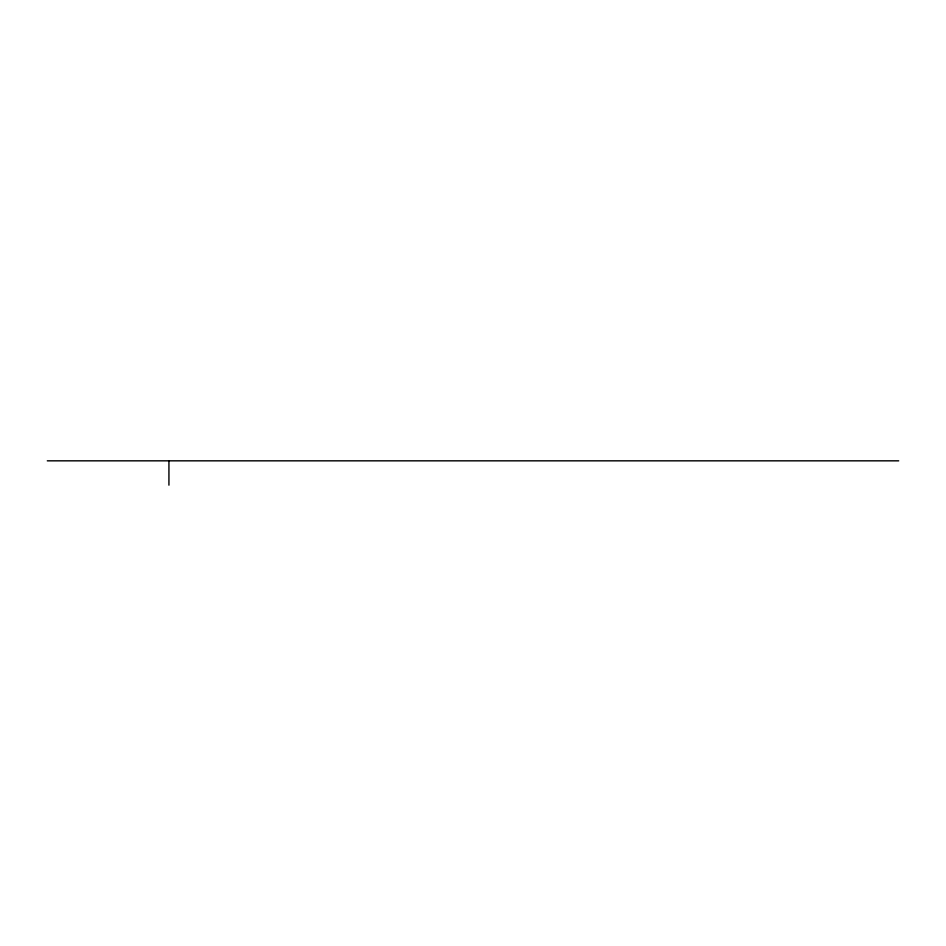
<?xml version="1.0" encoding="UTF-8"?>
<svg xmlns="http://www.w3.org/2000/svg" width="946" height="946" viewBox="0 0 946 946"><rect width="100%" height="100%" fill="white"/><g stroke="black" fill="none" stroke-linecap="round" stroke-linejoin="round"><path stroke-width="1.42" d="M47.3 460.832L898.7 460.832M168.932 460.832L168.932 485.168"/></g></svg>
